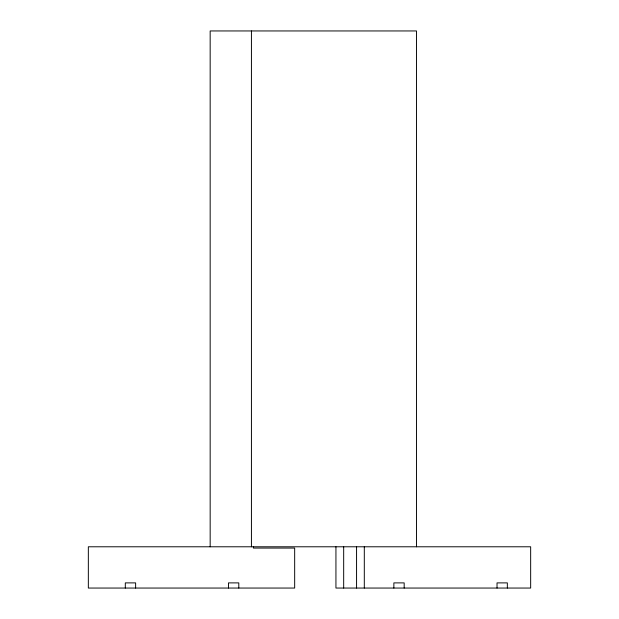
<?xml version="1.0" encoding="UTF-8"?>
<svg xmlns="http://www.w3.org/2000/svg" width="619" height="619" viewBox="0 0 619 619"><rect width="100%" height="100%" fill="white"/><g stroke="black" fill="none" stroke-linecap="round" stroke-linejoin="round"><path stroke-width="0.93" d="M507.348 588.05L507.348 582.889L497.026 582.889L497.026 588.05M416.494 546.786L416.494 30.95L210.166 30.95L210.166 546.786M404.176 588.05L404.176 582.889L393.862 582.889L393.862 588.05M364.305 546.786L364.305 588.05M356.567 546.786L356.567 588.05M343.677 546.786L343.677 588.05M335.939 546.786L335.939 588.05L530.661 588.05L530.661 546.786L88.339 546.786L88.339 588.05L294.667 588.05L294.667 548.07L253.403 548.07L253.403 546.786M251.43 30.95L251.43 546.786M238.795 588.05L238.795 582.889L228.473 582.889L228.473 588.05M135.623 588.05L135.623 582.889L125.309 582.889L125.309 588.05"/></g></svg>
